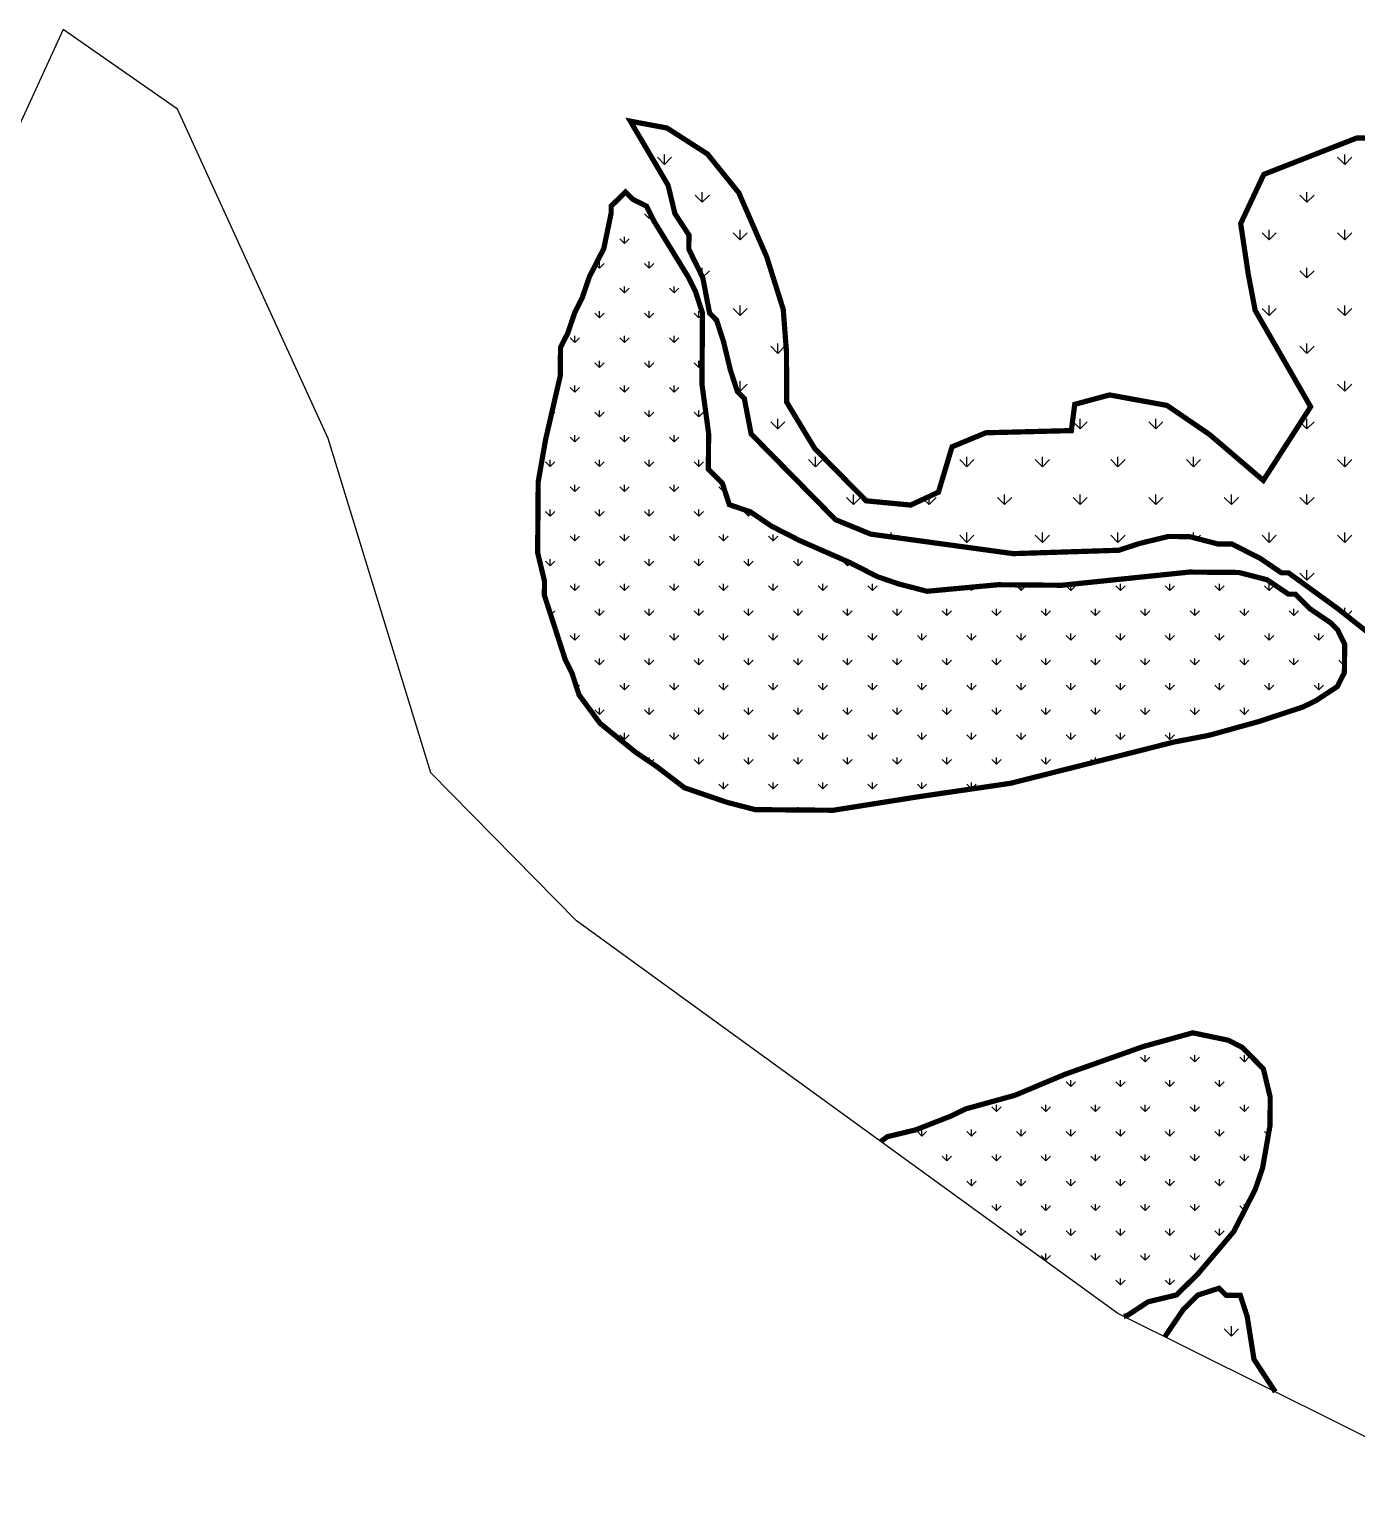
# Model space of a CAD drawing. Header units: metres. Extents: x 325786 to 333768, y 1808927 to 1815015.
# Drawn here: x 327970 to 328727, y 1808927 to 1809764 of the extents above; entities that cross this region are included whole.
import ezdxf

# ---------------------------------------------------------------- set-up
doc = ezdxf.new("R2010")
doc.units = ezdxf.units.M
doc.layers.add('MANGROOVES', color=112, linetype='Continuous')

msp = doc.modelspace()

# ---------------------------------------------------------------- linework, layer by layer
at = {"color": 3}
msp.add_lwpolyline([(328801.87, 1808926.59), (328591.05, 1809031.67), (328282.32, 1809255.53), (328199.21, 1809339.85), (328140.74, 1809530.48), (328054.74, 1809718.25), (327989.62, 1809763.84), (327943.3, 1809663.34), (327870.55, 1809540.06), (327764.71, 1809470.34), (327720.85, 1809385.11), (327679.45, 1809235.56), (327309.3, 1809187.15), (327260.06, 1809192.3), (327152.48, 1809366.85)], dxfattribs=at)
at = {"layer": 'MANGROOVES', "linetype": 'Continuous'}
for p, q in [((328313.42, 1809710.84), (328313.9, 1809711.32)), ((328332.53, 1809686.85), (328328.49, 1809690.89)), ((328332.53, 1809686.84), (328332.53, 1809692.56)), ((328332.53, 1809686.85), (328336.57, 1809690.89)), ((328720.48, 1809686.85), (328716.44, 1809690.89)), ((328720.48, 1809686.84), (328720.48, 1809692.56)), ((328720.48, 1809686.85), (328724.52, 1809690.89)), ((328309.68, 1809670.1), (328309.48, 1809670.3)), ((328309.68, 1809670.1), (328310.49, 1809670.91)), ((328309.68, 1809670.1), (328309.68, 1809670.5)), ((328354.08, 1809665.29), (328350.04, 1809669.33)), ((328354.08, 1809665.29), (328354.08, 1809671.01)), ((328354.08, 1809665.29), (328358.13, 1809669.33)), ((328698.93, 1809665.29), (328694.89, 1809669.33)), ((328698.93, 1809665.29), (328698.93, 1809671.01)), ((328698.93, 1809665.29), (328702.97, 1809669.33)), ((328323.82, 1809655.96), (328321.17, 1809658.61)), ((328323.82, 1809655.96), (328323.82, 1809659.71)), ((328323.82, 1809655.96), (328325.13, 1809657.26)), ((328375.64, 1809643.74), (328371.6, 1809647.78)), ((328375.64, 1809643.74), (328375.64, 1809649.45)), ((328375.64, 1809643.74), (328379.68, 1809647.78)), ((328677.37, 1809643.74), (328673.33, 1809647.78)), ((328677.37, 1809643.74), (328677.37, 1809649.45)), ((328677.37, 1809643.74), (328681.42, 1809647.78)), ((328720.48, 1809643.74), (328716.44, 1809647.78)), ((328720.48, 1809643.74), (328720.48, 1809649.45)), ((328720.48, 1809643.74), (328724.52, 1809647.78)), ((328309.68, 1809641.82), (328307.03, 1809644.47)), ((328309.68, 1809641.82), (328309.68, 1809645.57)), ((328309.68, 1809641.82), (328312.33, 1809644.47)), ((328295.54, 1809627.68), (328295.54, 1809631.43)), ((328323.82, 1809627.68), (328323.82, 1809631.43)), ((328295.54, 1809627.67), (328293.33, 1809629.88)), ((328295.54, 1809627.67), (328298.19, 1809630.33)), ((328323.82, 1809627.67), (328321.17, 1809630.33)), ((328323.82, 1809627.67), (328326.47, 1809630.33)), ((328354.08, 1809622.81), (328354.08, 1809627.9)), ((328354.29, 1809622.39), (328358.13, 1809626.23)), ((328393.37, 1809626.01), (328393.15, 1809626.23)), ((328698.93, 1809622.19), (328694.89, 1809626.23)), ((328698.93, 1809622.19), (328698.93, 1809627.9)), ((328698.93, 1809622.19), (328702.97, 1809626.23)), ((328309.68, 1809613.53), (328307.03, 1809616.18)), ((328309.68, 1809613.53), (328309.68, 1809617.28)), ((328309.68, 1809613.53), (328312.33, 1809616.18)), ((328337.96, 1809613.53), (328335.31, 1809616.18)), ((328337.96, 1809613.53), (328337.96, 1809617.28)), ((328337.96, 1809613.53), (328340.61, 1809616.18)), ((328375.64, 1809600.63), (328375.64, 1809606.35)), ((328677.37, 1809600.63), (328677.37, 1809606.35)), ((328720.48, 1809600.63), (328720.48, 1809606.35)), ((328295.54, 1809599.39), (328292.88, 1809602.04)), ((328295.54, 1809599.39), (328295.54, 1809603.14)), ((328295.54, 1809599.39), (328298.19, 1809602.04)), ((328323.82, 1809599.39), (328321.17, 1809602.04)), ((328323.82, 1809599.39), (328323.82, 1809603.14)), ((328323.82, 1809599.39), (328326.47, 1809602.04)), ((328352.1, 1809599.39), (328349.45, 1809602.04)), ((328352.1, 1809599.39), (328352.1, 1809603.14)), ((328352.1, 1809599.39), (328354.19, 1809601.48)), ((328375.64, 1809600.63), (328371.6, 1809604.68)), ((328375.64, 1809600.63), (328379.68, 1809604.68)), ((328677.37, 1809600.63), (328673.33, 1809604.68)), ((328677.37, 1809600.63), (328681.42, 1809604.68)), ((328720.48, 1809600.63), (328716.44, 1809604.68)), ((328720.48, 1809600.63), (328724.52, 1809604.68)), ((328281.39, 1809585.25), (328281.39, 1809589)), ((328309.68, 1809585.25), (328309.68, 1809589)), ((328337.96, 1809585.25), (328337.96, 1809589)), ((328281.39, 1809585.25), (328278.74, 1809587.9)), ((328281.39, 1809585.25), (328284.05, 1809587.9)), ((328309.68, 1809585.25), (328307.03, 1809587.9)), ((328309.68, 1809585.25), (328312.33, 1809587.9)), ((328337.96, 1809585.25), (328335.31, 1809587.9)), ((328337.96, 1809585.25), (328340.61, 1809587.9)), ((328397.19, 1809579.08), (328393.15, 1809583.12)), ((328397.19, 1809579.08), (328397.19, 1809584.8)), ((328397.19, 1809579.08), (328401.23, 1809583.12)), ((328698.93, 1809579.08), (328694.89, 1809583.12)), ((328698.93, 1809579.08), (328698.93, 1809584.8)), ((328698.93, 1809579.08), (328702.97, 1809583.12)), ((328295.54, 1809571.11), (328292.88, 1809573.76)), ((328295.54, 1809571.11), (328295.54, 1809574.86)), ((328295.54, 1809571.11), (328298.19, 1809573.76)), ((328323.82, 1809571.11), (328321.17, 1809573.76)), ((328323.82, 1809571.11), (328323.82, 1809574.86)), ((328323.82, 1809571.11), (328326.47, 1809573.76)), ((328352.1, 1809571.11), (328349.45, 1809573.76)), ((328352.1, 1809571.11), (328352.1, 1809574.86)), ((328352.1, 1809571.11), (328353.97, 1809572.97)), ((328281.39, 1809556.96), (328278.74, 1809559.62)), ((328281.39, 1809556.96), (328281.39, 1809560.71)), ((328281.39, 1809556.96), (328284.05, 1809559.62)), ((328309.68, 1809556.96), (328307.03, 1809559.62)), ((328309.68, 1809556.96), (328309.68, 1809560.71)), ((328309.68, 1809556.96), (328312.33, 1809559.62)), ((328337.96, 1809556.96), (328335.31, 1809559.62)), ((328337.96, 1809556.96), (328337.96, 1809560.71)), ((328337.96, 1809556.96), (328340.61, 1809559.62)), ((328375.64, 1809557.53), (328373.24, 1809559.92)), ((328375.64, 1809557.53), (328375.64, 1809563.24)), ((328375.64, 1809557.53), (328379.68, 1809561.57)), ((328720.48, 1809557.53), (328716.44, 1809561.57)), ((328720.48, 1809557.53), (328720.48, 1809563.24)), ((328720.48, 1809557.53), (328724.52, 1809561.57)), ((328267.81, 1809543.38), (328269.9, 1809545.47)), ((328295.54, 1809542.82), (328292.88, 1809545.47)), ((328295.54, 1809542.82), (328295.54, 1809546.57)), ((328295.54, 1809542.82), (328298.19, 1809545.47)), ((328323.82, 1809542.82), (328321.17, 1809545.47)), ((328323.82, 1809542.82), (328323.82, 1809546.57)), ((328323.82, 1809542.82), (328326.47, 1809545.47)), ((328352.1, 1809542.82), (328349.45, 1809545.47)), ((328352.1, 1809542.82), (328352.1, 1809546.57)), ((328352.1, 1809542.82), (328354.76, 1809545.47)), ((328397.19, 1809535.98), (328393.15, 1809540.02)), ((328397.19, 1809535.98), (328397.19, 1809541.69)), ((328397.19, 1809535.98), (328401.23, 1809540.02)), ((328569.61, 1809535.98), (328565.57, 1809540.02)), ((328569.61, 1809535.98), (328569.61, 1809541.69)), ((328569.61, 1809535.98), (328573.65, 1809540.02)), ((328612.72, 1809535.98), (328608.68, 1809540.02)), ((328612.72, 1809535.98), (328612.72, 1809541.69)), ((328612.72, 1809535.98), (328616.76, 1809540.02)), ((328698.93, 1809535.98), (328695.26, 1809539.64)), ((328698.93, 1809535.98), (328698.93, 1809541.69)), ((328698.93, 1809535.98), (328702.97, 1809540.02)), ((328281.39, 1809528.68), (328278.74, 1809531.33)), ((328281.39, 1809528.68), (328281.39, 1809532.43)), ((328281.39, 1809528.68), (328284.05, 1809531.33)), ((328309.68, 1809528.68), (328307.03, 1809531.33)), ((328309.68, 1809528.68), (328309.68, 1809532.43)), ((328309.68, 1809528.68), (328312.33, 1809531.33)), ((328337.96, 1809528.68), (328335.31, 1809531.33)), ((328337.96, 1809528.68), (328337.96, 1809532.43)), ((328337.96, 1809528.68), (328340.61, 1809531.33)), ((328267.25, 1809514.54), (328264.6, 1809517.19)), ((328267.25, 1809514.54), (328267.25, 1809518.29)), ((328267.25, 1809514.54), (328269.9, 1809517.19)), ((328295.54, 1809514.54), (328292.88, 1809517.19)), ((328295.54, 1809514.54), (328295.54, 1809518.29)), ((328295.54, 1809514.54), (328298.19, 1809517.19)), ((328323.82, 1809514.54), (328321.17, 1809517.19)), ((328323.82, 1809514.54), (328323.82, 1809518.29)), ((328323.82, 1809514.54), (328326.47, 1809517.19)), ((328352.1, 1809514.54), (328349.45, 1809517.19)), ((328352.1, 1809514.54), (328352.1, 1809518.29)), ((328352.1, 1809514.54), (328354.76, 1809517.19)), ((328418.74, 1809514.42), (328414.7, 1809518.47)), ((328418.74, 1809514.42), (328418.74, 1809520.14)), ((328418.74, 1809514.42), (328422.78, 1809518.47)), ((328504.95, 1809514.42), (328500.91, 1809518.47)), ((328504.95, 1809514.42), (328504.95, 1809520.14)), ((328504.95, 1809514.42), (328508.99, 1809518.47)), ((328548.06, 1809514.42), (328544.02, 1809518.47)), ((328548.06, 1809514.42), (328548.06, 1809520.14)), ((328548.06, 1809514.42), (328552.1, 1809518.47)), ((328591.16, 1809514.42), (328587.12, 1809518.47)), ((328591.16, 1809514.42), (328591.16, 1809520.14)), ((328591.16, 1809514.42), (328595.2, 1809518.47)), ((328634.27, 1809514.42), (328630.23, 1809518.47)), ((328634.27, 1809514.42), (328634.27, 1809520.14)), ((328634.27, 1809514.42), (328638.31, 1809518.47)), ((328720.48, 1809514.42), (328716.44, 1809518.47)), ((328720.48, 1809514.42), (328720.48, 1809520.14)), ((328720.48, 1809514.42), (328724.52, 1809518.47)), ((328281.39, 1809500.4), (328278.74, 1809503.05)), ((328281.39, 1809500.4), (328281.39, 1809504.15)), ((328281.39, 1809500.4), (328284.05, 1809503.05)), ((328309.68, 1809500.4), (328307.03, 1809503.05)), ((328309.68, 1809500.4), (328309.68, 1809504.15)), ((328309.68, 1809500.4), (328312.33, 1809503.05)), ((328337.96, 1809500.4), (328335.31, 1809503.05)), ((328337.96, 1809500.4), (328337.96, 1809504.15)), ((328337.96, 1809500.4), (328340.61, 1809503.05)), ((328366.25, 1809500.4), (328363.6, 1809503.05)), ((328366.25, 1809500.4), (328366.25, 1809502.83)), ((328366.25, 1809500.4), (328366.84, 1809500.99)), ((328440.3, 1809492.87), (328436.25, 1809496.91)), ((328440.3, 1809492.87), (328440.3, 1809498.59)), ((328440.3, 1809492.87), (328444.34, 1809496.91)), ((328483.4, 1809492.87), (328483.4, 1809497.45)), ((328483.4, 1809492.87), (328487.44, 1809496.91)), ((328526.51, 1809492.87), (328522.46, 1809496.91)), ((328526.51, 1809492.87), (328526.51, 1809498.59)), ((328526.51, 1809492.87), (328530.55, 1809496.91)), ((328569.61, 1809492.87), (328565.57, 1809496.91)), ((328569.61, 1809492.87), (328569.61, 1809498.59)), ((328569.61, 1809492.87), (328573.65, 1809496.91)), ((328612.72, 1809492.87), (328608.68, 1809496.91)), ((328612.72, 1809492.87), (328612.72, 1809498.59)), ((328612.72, 1809492.87), (328616.76, 1809496.91)), ((328655.82, 1809492.87), (328651.78, 1809496.91)), ((328655.82, 1809492.87), (328655.82, 1809498.59)), ((328655.82, 1809492.87), (328659.86, 1809496.91)), ((328698.93, 1809492.87), (328694.89, 1809496.91)), ((328698.93, 1809492.87), (328698.93, 1809498.59)), ((328698.93, 1809492.87), (328702.97, 1809496.91)), ((328267.25, 1809486.25), (328264.6, 1809488.9)), ((328267.25, 1809486.25), (328267.25, 1809490)), ((328267.25, 1809486.25), (328269.9, 1809488.9)), ((328295.54, 1809486.25), (328292.88, 1809488.9)), ((328295.54, 1809486.25), (328295.54, 1809490)), ((328295.54, 1809486.25), (328298.19, 1809488.9)), ((328323.82, 1809486.25), (328321.17, 1809488.9)), ((328323.82, 1809486.25), (328323.82, 1809490)), ((328323.82, 1809486.25), (328326.47, 1809488.9)), ((328352.1, 1809486.25), (328349.45, 1809488.9)), ((328352.1, 1809486.25), (328352.1, 1809490)), ((328352.1, 1809486.25), (328354.76, 1809488.9)), ((328380.39, 1809486.25), (328377.74, 1809488.9)), ((328380.39, 1809486.25), (328380.39, 1809489.08)), ((328380.39, 1809486.25), (328382.31, 1809488.18)), ((328483.4, 1809492.87), (328480.28, 1809496)), ((328281.39, 1809472.11), (328278.74, 1809474.76)), ((328281.39, 1809472.11), (328281.39, 1809475.86)), ((328281.39, 1809472.11), (328284.05, 1809474.76)), ((328309.68, 1809472.11), (328307.03, 1809474.76)), ((328309.68, 1809472.11), (328309.68, 1809475.86)), ((328309.68, 1809472.11), (328312.33, 1809474.76)), ((328337.96, 1809472.11), (328335.31, 1809474.76)), ((328337.96, 1809472.11), (328337.96, 1809475.86)), ((328337.96, 1809472.11), (328340.61, 1809474.76)), ((328366.25, 1809472.11), (328363.6, 1809474.76)), ((328366.25, 1809472.11), (328366.25, 1809475.86)), ((328366.25, 1809472.11), (328368.9, 1809474.76)), ((328394.53, 1809472.11), (328391.88, 1809474.76)), ((328394.53, 1809472.11), (328394.53, 1809475.86)), ((328394.53, 1809472.11), (328397.18, 1809474.76)), ((328458.27, 1809474.9), (328457.81, 1809475.36)), ((328461.85, 1809474.41), (328461.85, 1809477.03)), ((328464.56, 1809474.03), (328465.89, 1809475.36)), ((328504.95, 1809471.32), (328500.91, 1809475.36)), ((328504.95, 1809471.32), (328504.95, 1809477.03)), ((328504.95, 1809471.32), (328508.99, 1809475.36)), ((328548.06, 1809471.32), (328544.02, 1809475.36)), ((328548.06, 1809471.32), (328548.06, 1809477.03)), ((328548.06, 1809471.32), (328552.1, 1809475.36)), ((328591.16, 1809471.32), (328587.12, 1809475.36)), ((328591.16, 1809471.32), (328591.16, 1809477.03)), ((328591.16, 1809471.32), (328595.2, 1809475.36)), ((328631.01, 1809474.58), (328630.23, 1809475.36)), ((328634.27, 1809473.99), (328634.27, 1809477.03)), ((328636.39, 1809473.44), (328638.31, 1809475.36)), ((328677.37, 1809471.32), (328673.33, 1809475.36)), ((328677.37, 1809471.32), (328677.37, 1809477.03)), ((328677.37, 1809471.32), (328681.42, 1809475.36)), ((328720.48, 1809471.32), (328716.44, 1809475.36)), ((328720.48, 1809471.32), (328720.48, 1809477.03)), ((328720.48, 1809471.32), (328724.52, 1809475.36)), ((328267.25, 1809457.97), (328264.6, 1809460.62)), ((328267.25, 1809457.97), (328267.25, 1809461.72)), ((328267.25, 1809457.97), (328269.9, 1809460.62)), ((328295.54, 1809457.97), (328292.88, 1809460.62)), ((328295.54, 1809457.97), (328295.54, 1809461.72)), ((328295.54, 1809457.97), (328298.19, 1809460.62)), ((328323.82, 1809457.97), (328321.17, 1809460.62)), ((328323.82, 1809457.97), (328323.82, 1809461.72)), ((328323.82, 1809457.97), (328326.47, 1809460.62)), ((328352.1, 1809457.97), (328349.45, 1809460.62)), ((328352.1, 1809457.97), (328352.1, 1809461.72)), ((328352.1, 1809457.97), (328354.76, 1809460.62)), ((328380.39, 1809457.97), (328377.74, 1809460.62)), ((328380.39, 1809457.97), (328380.39, 1809461.72)), ((328380.39, 1809457.97), (328383.04, 1809460.62)), ((328408.67, 1809457.97), (328406.02, 1809460.62)), ((328408.67, 1809457.97), (328408.67, 1809461.72)), ((328408.67, 1809457.97), (328411.33, 1809460.62)), ((328436.96, 1809457.97), (328434.31, 1809460.62)), ((328436.96, 1809457.97), (328436.96, 1809460.36)), ((328436.96, 1809457.97), (328438.59, 1809459.6)), ((328698.93, 1809449.77), (328698.93, 1809455.48)), ((328281.39, 1809443.83), (328278.74, 1809446.48)), ((328281.39, 1809443.83), (328281.39, 1809447.58)), ((328281.39, 1809443.83), (328284.05, 1809446.48)), ((328309.68, 1809443.83), (328307.03, 1809446.48)), ((328309.68, 1809443.83), (328309.68, 1809447.58)), ((328309.68, 1809443.83), (328312.33, 1809446.48)), ((328337.96, 1809443.83), (328335.31, 1809446.48)), ((328337.96, 1809443.83), (328337.96, 1809447.58)), ((328337.96, 1809443.83), (328340.61, 1809446.48)), ((328366.25, 1809443.83), (328363.6, 1809446.48)), ((328366.25, 1809443.83), (328366.25, 1809447.58)), ((328366.25, 1809443.83), (328368.9, 1809446.48)), ((328394.53, 1809443.83), (328391.88, 1809446.48)), ((328394.53, 1809443.83), (328394.53, 1809447.58)), ((328394.53, 1809443.83), (328397.18, 1809446.48)), ((328422.82, 1809443.83), (328420.16, 1809446.48)), ((328422.82, 1809443.83), (328422.82, 1809447.58)), ((328422.82, 1809443.83), (328425.47, 1809446.48)), ((328451.1, 1809443.83), (328448.45, 1809446.48)), ((328451.1, 1809443.83), (328451.1, 1809447.58)), ((328451.1, 1809443.83), (328453.75, 1809446.48)), ((328535.95, 1809443.83), (328533.3, 1809446.48)), ((328535.95, 1809443.83), (328535.95, 1809447.04)), ((328535.95, 1809443.83), (328538.6, 1809446.48)), ((328564.24, 1809443.83), (328561.59, 1809446.48)), ((328564.24, 1809443.83), (328564.24, 1809447.39)), ((328564.24, 1809443.83), (328566.89, 1809446.48)), ((328592.52, 1809443.83), (328589.87, 1809446.48)), ((328592.52, 1809443.83), (328592.52, 1809447.58)), ((328592.52, 1809443.83), (328595.17, 1809446.48)), ((328620.81, 1809443.83), (328618.15, 1809446.48)), ((328620.81, 1809443.83), (328620.81, 1809447.58)), ((328620.81, 1809443.83), (328623.46, 1809446.48)), ((328649.09, 1809443.83), (328646.44, 1809446.48)), ((328649.09, 1809443.83), (328649.09, 1809447.58)), ((328649.09, 1809443.83), (328651.74, 1809446.48)), ((328677.37, 1809443.83), (328674.72, 1809446.48)), ((328677.37, 1809443.83), (328677.37, 1809447.58)), ((328677.37, 1809443.83), (328680.03, 1809446.48)), ((328698.93, 1809449.77), (328694.89, 1809453.81)), ((328698.93, 1809449.77), (328702.97, 1809453.81)), ((328479.38, 1809443.83), (328478.93, 1809444.28)), ((328479.38, 1809443.83), (328479.38, 1809444.16)), ((328479.38, 1809443.83), (328479.65, 1809444.09)), ((328507.67, 1809443.83), (328505.9, 1809445.59)), ((328507.67, 1809443.83), (328509.79, 1809445.95)), ((328507.67, 1809443.83), (328507.67, 1809445.76)), ((328267.25, 1809431.15), (328267.25, 1809433.44)), ((328267.61, 1809430.04), (328269.9, 1809432.34)), ((328295.54, 1809429.68), (328292.88, 1809432.34)), ((328295.54, 1809429.69), (328295.54, 1809433.44)), ((328295.54, 1809429.68), (328298.19, 1809432.34)), ((328323.82, 1809429.68), (328321.17, 1809432.34)), ((328323.82, 1809429.69), (328323.82, 1809433.44)), ((328323.82, 1809429.68), (328326.47, 1809432.34)), ((328352.1, 1809429.68), (328349.45, 1809432.34)), ((328352.1, 1809429.69), (328352.1, 1809433.44)), ((328352.1, 1809429.68), (328354.76, 1809432.34)), ((328380.39, 1809429.68), (328377.74, 1809432.34)), ((328380.39, 1809429.69), (328380.39, 1809433.44)), ((328380.39, 1809429.68), (328383.04, 1809432.34)), ((328408.67, 1809429.68), (328406.02, 1809432.34)), ((328408.67, 1809429.69), (328408.67, 1809433.44)), ((328408.67, 1809429.68), (328411.33, 1809432.34)), ((328436.96, 1809429.68), (328434.31, 1809432.34)), ((328436.96, 1809429.69), (328436.96, 1809433.44)), ((328436.96, 1809429.68), (328439.61, 1809432.34)), ((328465.24, 1809429.68), (328462.59, 1809432.34)), ((328465.24, 1809429.69), (328465.24, 1809433.44)), ((328465.24, 1809429.68), (328467.89, 1809432.34)), ((328493.53, 1809429.68), (328490.87, 1809432.34)), ((328493.53, 1809429.69), (328493.53, 1809433.44)), ((328493.53, 1809429.68), (328496.18, 1809432.34)), ((328521.81, 1809429.68), (328519.16, 1809432.34)), ((328521.81, 1809429.69), (328521.81, 1809433.44)), ((328521.81, 1809429.68), (328524.46, 1809432.34)), ((328550.09, 1809429.68), (328547.44, 1809432.34)), ((328550.09, 1809429.69), (328550.09, 1809433.44)), ((328550.09, 1809429.68), (328552.75, 1809432.34)), ((328578.38, 1809429.68), (328575.73, 1809432.34)), ((328578.38, 1809429.69), (328578.38, 1809433.44)), ((328578.38, 1809429.68), (328581.03, 1809432.34)), ((328606.66, 1809429.68), (328604.01, 1809432.34)), ((328606.66, 1809429.69), (328606.66, 1809433.44)), ((328606.66, 1809429.68), (328609.32, 1809432.34)), ((328634.95, 1809429.68), (328632.3, 1809432.34)), ((328634.95, 1809429.69), (328634.95, 1809433.44)), ((328634.95, 1809429.68), (328637.6, 1809432.34)), ((328663.23, 1809429.68), (328660.58, 1809432.34)), ((328663.23, 1809429.69), (328663.23, 1809433.44)), ((328663.23, 1809429.68), (328665.88, 1809432.34)), ((328691.52, 1809429.68), (328688.86, 1809432.34)), ((328691.52, 1809429.69), (328691.52, 1809433.44)), ((328691.52, 1809429.68), (328694.17, 1809432.34)), ((328720.48, 1809430.39), (328720.48, 1809433.93)), ((328721.69, 1809429.43), (328724.52, 1809432.25)), ((328281.39, 1809415.54), (328278.74, 1809418.19)), ((328281.39, 1809415.54), (328281.39, 1809419.29)), ((328281.39, 1809415.54), (328284.05, 1809418.19)), ((328309.68, 1809415.54), (328307.03, 1809418.19)), ((328309.68, 1809415.54), (328309.68, 1809419.29)), ((328309.68, 1809415.54), (328312.33, 1809418.19)), ((328337.96, 1809415.54), (328335.31, 1809418.19)), ((328337.96, 1809415.54), (328337.96, 1809419.29)), ((328337.96, 1809415.54), (328340.61, 1809418.19)), ((328366.25, 1809415.54), (328363.6, 1809418.19)), ((328366.25, 1809415.54), (328366.25, 1809419.29)), ((328366.25, 1809415.54), (328368.9, 1809418.19)), ((328394.53, 1809415.54), (328391.88, 1809418.19)), ((328394.53, 1809415.54), (328394.53, 1809419.29)), ((328394.53, 1809415.54), (328397.18, 1809418.19)), ((328422.82, 1809415.54), (328420.16, 1809418.19)), ((328422.82, 1809415.54), (328422.82, 1809419.29)), ((328422.82, 1809415.54), (328425.47, 1809418.19)), ((328451.1, 1809415.54), (328448.45, 1809418.19)), ((328451.1, 1809415.54), (328451.1, 1809419.29)), ((328451.1, 1809415.54), (328453.75, 1809418.19)), ((328479.38, 1809415.54), (328476.73, 1809418.19)), ((328479.38, 1809415.54), (328479.38, 1809419.29)), ((328479.38, 1809415.54), (328482.04, 1809418.19)), ((328507.67, 1809415.54), (328505.02, 1809418.19)), ((328507.67, 1809415.54), (328507.67, 1809419.29)), ((328507.67, 1809415.54), (328510.32, 1809418.19)), ((328535.95, 1809415.54), (328533.3, 1809418.19)), ((328535.95, 1809415.54), (328535.95, 1809419.29)), ((328535.95, 1809415.54), (328538.6, 1809418.19)), ((328564.24, 1809415.54), (328561.59, 1809418.19)), ((328564.24, 1809415.54), (328564.24, 1809419.29)), ((328564.24, 1809415.54), (328566.89, 1809418.19)), ((328592.52, 1809415.54), (328589.87, 1809418.19)), ((328592.52, 1809415.54), (328592.52, 1809419.29)), ((328592.52, 1809415.54), (328595.17, 1809418.19)), ((328620.81, 1809415.54), (328618.15, 1809418.19)), ((328620.81, 1809415.54), (328620.81, 1809419.29)), ((328620.81, 1809415.54), (328623.46, 1809418.19)), ((328649.09, 1809415.54), (328646.44, 1809418.19)), ((328649.09, 1809415.54), (328649.09, 1809419.29)), ((328649.09, 1809415.54), (328651.74, 1809418.19)), ((328677.37, 1809415.54), (328674.72, 1809418.19)), ((328677.37, 1809415.54), (328677.37, 1809419.29)), ((328677.37, 1809415.54), (328680.03, 1809418.19)), ((328705.66, 1809415.54), (328703.01, 1809418.19)), ((328705.66, 1809415.54), (328705.66, 1809419.29)), ((328705.66, 1809415.54), (328708.31, 1809418.19)), ((328295.54, 1809401.4), (328295.54, 1809405.15)), ((328323.82, 1809401.4), (328323.82, 1809405.15)), ((328352.1, 1809401.4), (328352.1, 1809405.15)), ((328380.39, 1809401.4), (328380.39, 1809405.15)), ((328408.67, 1809401.4), (328408.67, 1809405.15)), ((328436.96, 1809401.4), (328436.96, 1809405.15)), ((328465.24, 1809401.4), (328465.24, 1809405.15)), ((328493.53, 1809401.4), (328493.53, 1809405.15)), ((328521.81, 1809401.4), (328521.81, 1809405.15)), ((328550.09, 1809401.4), (328550.09, 1809405.15)), ((328578.38, 1809401.4), (328578.38, 1809405.15)), ((328606.66, 1809401.4), (328606.66, 1809405.15)), ((328634.95, 1809401.4), (328634.95, 1809405.15)), ((328663.23, 1809401.4), (328663.23, 1809405.15)), ((328691.52, 1809401.4), (328691.52, 1809405.15)), ((328719.8, 1809401.4), (328719.8, 1809405.15)), ((328295.54, 1809401.4), (328292.88, 1809404.05)), ((328295.54, 1809401.4), (328298.19, 1809404.05)), ((328323.82, 1809401.4), (328321.17, 1809404.05)), ((328323.82, 1809401.4), (328326.47, 1809404.05)), ((328352.1, 1809401.4), (328349.45, 1809404.05)), ((328352.1, 1809401.4), (328354.76, 1809404.05)), ((328380.39, 1809401.4), (328377.74, 1809404.05)), ((328380.39, 1809401.4), (328383.04, 1809404.05)), ((328408.67, 1809401.4), (328406.02, 1809404.05)), ((328408.67, 1809401.4), (328411.33, 1809404.05)), ((328436.96, 1809401.4), (328434.31, 1809404.05)), ((328436.96, 1809401.4), (328439.61, 1809404.05)), ((328465.24, 1809401.4), (328462.59, 1809404.05)), ((328465.24, 1809401.4), (328467.89, 1809404.05)), ((328493.53, 1809401.4), (328490.87, 1809404.05)), ((328493.53, 1809401.4), (328496.18, 1809404.05)), ((328521.81, 1809401.4), (328519.16, 1809404.05)), ((328521.81, 1809401.4), (328524.46, 1809404.05)), ((328550.09, 1809401.4), (328547.44, 1809404.05)), ((328550.09, 1809401.4), (328552.75, 1809404.05)), ((328578.38, 1809401.4), (328575.73, 1809404.05)), ((328578.38, 1809401.4), (328581.03, 1809404.05)), ((328606.66, 1809401.4), (328604.01, 1809404.05)), ((328606.66, 1809401.4), (328609.32, 1809404.05)), ((328634.95, 1809401.4), (328632.3, 1809404.05)), ((328634.95, 1809401.4), (328637.6, 1809404.05)), ((328663.23, 1809401.4), (328660.58, 1809404.05)), ((328663.23, 1809401.4), (328665.88, 1809404.05)), ((328691.52, 1809401.4), (328688.86, 1809404.05)), ((328691.52, 1809401.4), (328694.17, 1809404.05)), ((328719.8, 1809401.4), (328717.15, 1809404.05)), ((328719.8, 1809401.4), (328720.35, 1809401.95)), ((328282.49, 1809388.35), (328284.05, 1809389.91)), ((328309.68, 1809387.26), (328307.03, 1809389.91)), ((328309.68, 1809387.26), (328309.68, 1809391.01)), ((328309.68, 1809387.26), (328312.33, 1809389.91)), ((328337.96, 1809387.26), (328335.31, 1809389.91)), ((328337.96, 1809387.26), (328337.96, 1809391.01)), ((328337.96, 1809387.26), (328340.61, 1809389.91)), ((328366.25, 1809387.26), (328363.6, 1809389.91)), ((328366.25, 1809387.26), (328366.25, 1809391.01)), ((328366.25, 1809387.26), (328368.9, 1809389.91)), ((328394.53, 1809387.26), (328391.88, 1809389.91)), ((328394.53, 1809387.26), (328394.53, 1809391.01)), ((328394.53, 1809387.26), (328397.18, 1809389.91)), ((328422.82, 1809387.26), (328420.16, 1809389.91)), ((328422.82, 1809387.26), (328422.82, 1809391.01)), ((328422.82, 1809387.26), (328425.47, 1809389.91)), ((328451.1, 1809387.26), (328448.45, 1809389.91)), ((328451.1, 1809387.26), (328451.1, 1809391.01)), ((328451.1, 1809387.26), (328453.75, 1809389.91)), ((328479.38, 1809387.26), (328476.73, 1809389.91)), ((328479.38, 1809387.26), (328479.38, 1809391.01)), ((328479.38, 1809387.26), (328482.04, 1809389.91)), ((328507.67, 1809387.26), (328505.02, 1809389.91)), ((328507.67, 1809387.26), (328507.67, 1809391.01)), ((328507.67, 1809387.26), (328510.32, 1809389.91)), ((328535.95, 1809387.26), (328533.3, 1809389.91)), ((328535.95, 1809387.26), (328535.95, 1809391.01)), ((328535.95, 1809387.26), (328538.6, 1809389.91)), ((328564.24, 1809387.26), (328561.59, 1809389.91)), ((328564.24, 1809387.26), (328564.24, 1809391.01)), ((328564.24, 1809387.26), (328566.89, 1809389.91)), ((328592.52, 1809387.26), (328589.87, 1809389.91)), ((328592.52, 1809387.26), (328592.52, 1809391.01)), ((328592.52, 1809387.26), (328595.17, 1809389.91)), ((328620.81, 1809387.26), (328618.15, 1809389.91)), ((328620.81, 1809387.26), (328620.81, 1809391.01)), ((328620.81, 1809387.26), (328623.46, 1809389.91)), ((328649.09, 1809387.26), (328646.44, 1809389.91)), ((328649.09, 1809387.26), (328649.09, 1809391.01)), ((328649.09, 1809387.26), (328651.74, 1809389.91)), ((328677.37, 1809387.26), (328674.72, 1809389.91)), ((328677.37, 1809387.26), (328677.37, 1809391.01)), ((328677.37, 1809387.26), (328680.03, 1809389.91)), ((328705.66, 1809387.26), (328703.01, 1809389.91)), ((328705.66, 1809387.26), (328705.66, 1809391.01)), ((328705.66, 1809387.26), (328708.31, 1809389.91)), ((328295.54, 1809373.12), (328292.88, 1809375.77)), ((328295.54, 1809373.12), (328295.54, 1809376.87)), ((328295.54, 1809373.12), (328298.19, 1809375.77)), ((328323.82, 1809373.12), (328321.17, 1809375.77)), ((328323.82, 1809373.12), (328323.82, 1809376.87)), ((328323.82, 1809373.12), (328326.47, 1809375.77)), ((328352.1, 1809373.12), (328349.45, 1809375.77)), ((328352.1, 1809373.12), (328352.1, 1809376.87)), ((328352.1, 1809373.12), (328354.76, 1809375.77)), ((328380.39, 1809373.12), (328377.74, 1809375.77)), ((328380.39, 1809373.12), (328380.39, 1809376.87)), ((328380.39, 1809373.12), (328383.04, 1809375.77)), ((328408.67, 1809373.12), (328406.02, 1809375.77)), ((328408.67, 1809373.12), (328408.67, 1809376.87)), ((328408.67, 1809373.12), (328411.33, 1809375.77)), ((328436.96, 1809373.12), (328434.31, 1809375.77)), ((328436.96, 1809373.12), (328436.96, 1809376.87)), ((328436.96, 1809373.12), (328439.61, 1809375.77)), ((328465.24, 1809373.12), (328462.59, 1809375.77)), ((328465.24, 1809373.12), (328465.24, 1809376.87)), ((328465.24, 1809373.12), (328467.89, 1809375.77)), ((328493.53, 1809373.12), (328490.87, 1809375.77)), ((328493.53, 1809373.12), (328493.53, 1809376.87)), ((328493.53, 1809373.12), (328496.18, 1809375.77)), ((328521.81, 1809373.12), (328519.16, 1809375.77)), ((328521.81, 1809373.12), (328521.81, 1809376.87)), ((328521.81, 1809373.12), (328524.46, 1809375.77)), ((328550.09, 1809373.12), (328547.44, 1809375.77)), ((328550.09, 1809373.12), (328550.09, 1809376.87)), ((328550.09, 1809373.12), (328552.75, 1809375.77)), ((328578.38, 1809373.12), (328575.73, 1809375.77)), ((328578.38, 1809373.12), (328578.38, 1809376.87)), ((328578.38, 1809373.12), (328581.03, 1809375.77)), ((328606.66, 1809373.12), (328604.01, 1809375.77)), ((328606.66, 1809373.12), (328606.66, 1809376.87)), ((328606.66, 1809373.12), (328609.32, 1809375.77)), ((328634.95, 1809373.12), (328632.3, 1809375.77)), ((328634.95, 1809373.12), (328634.95, 1809376.87)), ((328634.95, 1809373.12), (328637.6, 1809375.77)), ((328663.23, 1809373.12), (328660.58, 1809375.77)), ((328663.23, 1809373.12), (328663.23, 1809376.87)), ((328663.23, 1809373.12), (328665.88, 1809375.77)), ((328689.61, 1809375.02), (328688.86, 1809375.77)), ((328691.52, 1809375.64), (328691.52, 1809376.87)), ((328309.68, 1809358.97), (328309.68, 1809362.72)), ((328337.96, 1809358.97), (328337.96, 1809362.72)), ((328366.25, 1809358.97), (328366.25, 1809362.72)), ((328394.53, 1809358.97), (328394.53, 1809362.72)), ((328422.82, 1809358.97), (328422.82, 1809362.72)), ((328451.1, 1809358.97), (328451.1, 1809362.72)), ((328479.38, 1809358.97), (328479.38, 1809362.72)), ((328507.67, 1809358.97), (328507.67, 1809362.72)), ((328535.95, 1809358.97), (328535.95, 1809362.72)), ((328564.24, 1809358.97), (328564.24, 1809362.72)), ((328592.52, 1809358.97), (328592.52, 1809362.72)), ((328620.81, 1809358.97), (328620.81, 1809362.72)), ((328309.68, 1809358.97), (328307.03, 1809361.63)), ((328309.68, 1809358.97), (328312.33, 1809361.63)), ((328337.96, 1809358.97), (328335.31, 1809361.63)), ((328337.96, 1809358.97), (328340.61, 1809361.63)), ((328366.25, 1809358.97), (328363.6, 1809361.63)), ((328366.25, 1809358.97), (328368.9, 1809361.63)), ((328394.53, 1809358.97), (328391.88, 1809361.63)), ((328394.53, 1809358.97), (328397.18, 1809361.63)), ((328422.82, 1809358.97), (328420.16, 1809361.63)), ((328422.82, 1809358.97), (328425.47, 1809361.63)), ((328451.1, 1809358.97), (328448.45, 1809361.63)), ((328451.1, 1809358.97), (328453.75, 1809361.63)), ((328479.38, 1809358.97), (328476.73, 1809361.63)), ((328479.38, 1809358.97), (328482.04, 1809361.63)), ((328507.67, 1809358.97), (328505.02, 1809361.63)), ((328507.67, 1809358.97), (328510.32, 1809361.63)), ((328535.95, 1809358.97), (328533.3, 1809361.63)), ((328535.95, 1809358.97), (328538.6, 1809361.63)), ((328564.24, 1809358.97), (328561.59, 1809361.63)), ((328564.24, 1809358.97), (328566.89, 1809361.63)), ((328592.52, 1809358.97), (328589.87, 1809361.63)), ((328592.52, 1809358.97), (328595.17, 1809361.63)), ((328620.81, 1809358.97), (328618.15, 1809361.63)), ((328620.81, 1809358.97), (328623.46, 1809361.63)), ((328323.82, 1809346.37), (328323.82, 1809348.58)), ((328324.74, 1809345.75), (328326.47, 1809347.48)), ((328352.1, 1809344.83), (328349.45, 1809347.48)), ((328352.1, 1809344.83), (328352.1, 1809348.58)), ((328352.1, 1809344.83), (328354.76, 1809347.48)), ((328380.39, 1809344.83), (328377.74, 1809347.48)), ((328380.39, 1809344.83), (328380.39, 1809348.58)), ((328380.39, 1809344.83), (328383.04, 1809347.48)), ((328408.67, 1809344.83), (328406.02, 1809347.48)), ((328408.67, 1809344.83), (328408.67, 1809348.58)), ((328408.67, 1809344.83), (328411.33, 1809347.48)), ((328436.96, 1809344.83), (328434.31, 1809347.48)), ((328436.96, 1809344.83), (328436.96, 1809348.58)), ((328436.96, 1809344.83), (328439.61, 1809347.48)), ((328465.24, 1809344.83), (328462.59, 1809347.48)), ((328465.24, 1809344.83), (328465.24, 1809348.58)), ((328465.24, 1809344.83), (328467.89, 1809347.48)), ((328493.53, 1809344.83), (328490.87, 1809347.48)), ((328493.53, 1809344.83), (328493.53, 1809348.58)), ((328493.53, 1809344.83), (328496.18, 1809347.48)), ((328521.81, 1809344.83), (328519.16, 1809347.48)), ((328521.81, 1809344.83), (328521.81, 1809348.58)), ((328521.81, 1809344.83), (328524.46, 1809347.48)), ((328550.09, 1809344.83), (328547.44, 1809347.48)), ((328550.09, 1809344.83), (328550.09, 1809348.58)), ((328550.09, 1809344.83), (328552.75, 1809347.48)), ((328577.32, 1809345.89), (328575.73, 1809347.48)), ((328578.38, 1809346.16), (328578.38, 1809348.58)), ((328580.16, 1809346.61), (328581.03, 1809347.48)), ((328366.25, 1809330.69), (328363.6, 1809333.34)), ((328366.25, 1809330.69), (328366.25, 1809334.44)), ((328366.25, 1809330.69), (328368.9, 1809333.34)), ((328394.53, 1809330.69), (328391.88, 1809333.34)), ((328394.53, 1809330.69), (328394.53, 1809334.44)), ((328394.53, 1809330.69), (328397.18, 1809333.34)), ((328422.82, 1809330.69), (328420.16, 1809333.34)), ((328422.82, 1809330.69), (328422.82, 1809334.44)), ((328422.82, 1809330.69), (328425.47, 1809333.34)), ((328451.1, 1809330.69), (328448.45, 1809333.34)), ((328451.1, 1809330.69), (328451.1, 1809334.44)), ((328451.1, 1809330.69), (328453.75, 1809333.34)), ((328479.38, 1809330.69), (328476.73, 1809333.34)), ((328479.38, 1809330.69), (328479.38, 1809334.44)), ((328479.38, 1809330.69), (328482.04, 1809333.34)), ((328507.67, 1809330.69), (328505.02, 1809333.34)), ((328507.67, 1809330.69), (328507.67, 1809334.44)), ((328507.67, 1809330.69), (328510.32, 1809333.34)), ((328380.39, 1809319.91), (328380.39, 1809320.3)), ((328406.5, 1809318.72), (328406.02, 1809319.2)), ((328408.67, 1809318.71), (328408.67, 1809320.3)), ((328410.82, 1809318.69), (328411.33, 1809319.2)), ((328436.96, 1809319.85), (328436.96, 1809320.3)), ((328606.66, 1809175.13), (328606.66, 1809178.88)), ((328634.95, 1809175.13), (328634.95, 1809178.88)), ((328663.23, 1809175.13), (328663.23, 1809178.88)), ((328606.66, 1809175.13), (328604.01, 1809177.78)), ((328606.66, 1809175.13), (328609.32, 1809177.78)), ((328634.95, 1809175.13), (328632.3, 1809177.78)), ((328634.95, 1809175.13), (328637.6, 1809177.78)), ((328663.23, 1809175.13), (328660.58, 1809177.78)), ((328663.23, 1809175.13), (328665.88, 1809177.78)), ((328564.24, 1809160.98), (328561.59, 1809163.64)), ((328564.24, 1809160.98), (328564.24, 1809164.73)), ((328564.24, 1809160.98), (328566.89, 1809163.64)), ((328592.52, 1809160.98), (328589.87, 1809163.64)), ((328592.52, 1809160.98), (328592.52, 1809164.73)), ((328592.52, 1809160.98), (328595.17, 1809163.64)), ((328620.81, 1809160.98), (328618.15, 1809163.64)), ((328620.81, 1809160.98), (328620.81, 1809164.73)), ((328620.81, 1809160.98), (328623.46, 1809163.64)), ((328649.09, 1809160.98), (328646.44, 1809163.64)), ((328649.09, 1809160.98), (328649.09, 1809164.73)), ((328649.09, 1809160.98), (328651.74, 1809163.64)), ((328676.26, 1809162.1), (328674.72, 1809163.64)), ((328521.81, 1809146.84), (328519.16, 1809149.49)), ((328521.81, 1809146.84), (328521.81, 1809150.59)), ((328521.81, 1809146.84), (328524.46, 1809149.49)), ((328550.09, 1809146.84), (328547.44, 1809149.49)), ((328550.09, 1809146.84), (328550.09, 1809150.59)), ((328550.09, 1809146.84), (328552.75, 1809149.49)), ((328578.38, 1809146.84), (328575.73, 1809149.49)), ((328578.38, 1809146.84), (328578.38, 1809150.59)), ((328578.38, 1809146.84), (328581.03, 1809149.49)), ((328606.66, 1809146.84), (328604.01, 1809149.49)), ((328606.66, 1809146.84), (328606.66, 1809150.59)), ((328606.66, 1809146.84), (328609.32, 1809149.49)), ((328634.95, 1809146.84), (328632.3, 1809149.49)), ((328634.95, 1809146.84), (328634.95, 1809150.59)), ((328634.95, 1809146.84), (328637.6, 1809149.49)), ((328663.23, 1809146.84), (328660.58, 1809149.49)), ((328663.23, 1809146.84), (328663.23, 1809150.59)), ((328663.23, 1809146.84), (328665.88, 1809149.49)), ((328479.38, 1809132.7), (328479.38, 1809136.45)), ((328507.67, 1809132.7), (328507.67, 1809136.45)), ((328535.95, 1809132.7), (328535.95, 1809136.45)), ((328564.24, 1809132.7), (328564.24, 1809136.45)), ((328592.52, 1809132.7), (328592.52, 1809136.45)), ((328620.81, 1809132.7), (328620.81, 1809136.45)), ((328649.09, 1809132.7), (328649.09, 1809136.45)), ((328677.37, 1809135.94), (328677.37, 1809136.45)), ((328479.38, 1809132.7), (328476.73, 1809135.35)), ((328479.38, 1809132.7), (328482.04, 1809135.35)), ((328507.67, 1809132.7), (328505.02, 1809135.35)), ((328507.67, 1809132.7), (328510.32, 1809135.35)), ((328535.95, 1809132.7), (328533.3, 1809135.35)), ((328535.95, 1809132.7), (328538.6, 1809135.35)), ((328564.24, 1809132.7), (328561.59, 1809135.35)), ((328564.24, 1809132.7), (328566.89, 1809135.35)), ((328592.52, 1809132.7), (328589.87, 1809135.35)), ((328592.52, 1809132.7), (328595.17, 1809135.35)), ((328620.81, 1809132.7), (328618.15, 1809135.35)), ((328620.81, 1809132.7), (328623.46, 1809135.35)), ((328649.09, 1809132.7), (328646.44, 1809135.35)), ((328649.09, 1809132.7), (328651.74, 1809135.35)), ((328676.89, 1809133.18), (328674.72, 1809135.35)), ((328493.53, 1809118.56), (328490.87, 1809121.21)), ((328493.53, 1809118.56), (328493.53, 1809122.31)), ((328493.53, 1809118.56), (328496.18, 1809121.21)), ((328521.81, 1809118.56), (328519.16, 1809121.21)), ((328521.81, 1809118.56), (328521.81, 1809122.31)), ((328521.81, 1809118.56), (328524.46, 1809121.21)), ((328550.09, 1809118.56), (328547.44, 1809121.21)), ((328550.09, 1809118.56), (328550.09, 1809122.31)), ((328550.09, 1809118.56), (328552.75, 1809121.21)), ((328578.38, 1809118.56), (328575.73, 1809121.21)), ((328578.38, 1809118.56), (328578.38, 1809122.31)), ((328578.38, 1809118.56), (328581.03, 1809121.21)), ((328606.66, 1809118.56), (328604.01, 1809121.21)), ((328606.66, 1809118.56), (328606.66, 1809122.31)), ((328606.66, 1809118.56), (328609.32, 1809121.21)), ((328634.95, 1809118.56), (328632.3, 1809121.21)), ((328634.95, 1809118.56), (328634.95, 1809122.31)), ((328634.95, 1809118.56), (328637.6, 1809121.21)), ((328663.23, 1809118.56), (328660.58, 1809121.21)), ((328663.23, 1809118.56), (328663.23, 1809122.31)), ((328663.23, 1809118.56), (328665.88, 1809121.21)), ((328507.67, 1809104.42), (328505.02, 1809107.07)), ((328507.67, 1809104.42), (328507.67, 1809108.17)), ((328507.67, 1809104.42), (328510.32, 1809107.07)), ((328535.95, 1809104.42), (328533.3, 1809107.07)), ((328535.95, 1809104.42), (328535.95, 1809108.17)), ((328535.95, 1809104.42), (328538.6, 1809107.07)), ((328564.24, 1809104.42), (328561.59, 1809107.07)), ((328564.24, 1809104.42), (328564.24, 1809108.17)), ((328564.24, 1809104.42), (328566.89, 1809107.07)), ((328592.52, 1809104.42), (328589.87, 1809107.07)), ((328592.52, 1809104.42), (328592.52, 1809108.17)), ((328592.52, 1809104.42), (328595.17, 1809107.07)), ((328620.81, 1809104.42), (328618.15, 1809107.07)), ((328620.81, 1809104.42), (328620.81, 1809108.17)), ((328620.81, 1809104.42), (328623.46, 1809107.07)), ((328649.09, 1809104.42), (328646.44, 1809107.07)), ((328649.09, 1809104.42), (328649.09, 1809108.17)), ((328649.09, 1809104.42), (328651.74, 1809107.07)), ((328521.81, 1809090.27), (328519.16, 1809092.92)), ((328521.81, 1809090.27), (328521.81, 1809094.02)), ((328521.81, 1809090.27), (328524.46, 1809092.92)), ((328550.09, 1809090.27), (328547.44, 1809092.92)), ((328550.09, 1809090.27), (328550.09, 1809094.02)), ((328550.09, 1809090.27), (328552.75, 1809092.92)), ((328578.38, 1809090.27), (328575.73, 1809092.92)), ((328578.38, 1809090.27), (328578.38, 1809094.02)), ((328578.38, 1809090.27), (328581.03, 1809092.92)), ((328606.66, 1809090.27), (328604.01, 1809092.92)), ((328606.66, 1809090.27), (328606.66, 1809094.02)), ((328606.66, 1809090.27), (328609.32, 1809092.92)), ((328634.95, 1809090.27), (328632.3, 1809092.92)), ((328634.95, 1809090.27), (328634.95, 1809094.02)), ((328634.95, 1809090.27), (328637.6, 1809092.92)), ((328663.23, 1809090.27), (328660.58, 1809092.92)), ((328663.23, 1809090.27), (328663.23, 1809094.02)), ((328663.23, 1809090.27), (328663.36, 1809090.4)), ((328535.95, 1809076.13), (328533.3, 1809078.78)), ((328535.95, 1809076.13), (328535.95, 1809079.88)), ((328535.95, 1809076.13), (328538.6, 1809078.78)), ((328564.24, 1809076.13), (328561.59, 1809078.78)), ((328564.24, 1809076.13), (328564.24, 1809079.88)), ((328564.24, 1809076.13), (328566.89, 1809078.78)), ((328592.52, 1809076.13), (328589.87, 1809078.78)), ((328592.52, 1809076.13), (328592.52, 1809079.88)), ((328592.52, 1809076.13), (328595.17, 1809078.78)), ((328620.81, 1809076.13), (328618.15, 1809078.78)), ((328620.81, 1809076.13), (328620.81, 1809079.88)), ((328620.81, 1809076.13), (328623.46, 1809078.78)), ((328649.09, 1809076.13), (328646.44, 1809078.78)), ((328649.09, 1809076.13), (328649.09, 1809079.88)), ((328649.09, 1809076.13), (328651.74, 1809078.78)), ((328550.09, 1809061.99), (328547.44, 1809064.64)), ((328550.09, 1809061.99), (328550.09, 1809065.74)), ((328550.09, 1809061.99), (328552.75, 1809064.64)), ((328578.38, 1809061.99), (328575.73, 1809064.64)), ((328578.38, 1809061.99), (328578.38, 1809065.74)), ((328578.38, 1809061.99), (328581.03, 1809064.64)), ((328606.66, 1809061.99), (328604.01, 1809064.64)), ((328606.66, 1809061.99), (328606.66, 1809065.74)), ((328606.66, 1809061.99), (328609.32, 1809064.64)), ((328634.95, 1809061.99), (328632.3, 1809064.64)), ((328634.95, 1809061.99), (328634.95, 1809065.74)), ((328634.95, 1809061.99), (328637.6, 1809064.64)), ((328592.52, 1809047.85), (328589.87, 1809050.5)), ((328592.52, 1809047.85), (328592.52, 1809051.6)), ((328592.52, 1809047.85), (328595.17, 1809050.5)), ((328620.81, 1809047.85), (328618.15, 1809050.5)), ((328620.81, 1809047.85), (328620.81, 1809051.6)), ((328620.81, 1809047.85), (328623.46, 1809050.5)), ((328604.59, 1809035.78), (328604.01, 1809036.36)), ((328606.66, 1809037.14), (328606.66, 1809037.46)), ((328655.82, 1809018.71), (328651.78, 1809022.76)), ((328655.82, 1809018.71), (328655.82, 1809024.43)), ((328655.82, 1809018.71), (328659.86, 1809022.76))]:
    msp.add_line(p, q, dxfattribs=at)
at = {"layer": 'MANGROOVES', "const_width": 2.98, "flags": 128}
for points in [[(328776.17, 1809700.69), (328727.5, 1809701.94), (328674.34, 1809681.15), (328661.14, 1809653.09), (328665.53, 1809623.85), (328669.41, 1809603.61), (328688.85, 1809569.83), (328701.03, 1809548.63), (328674.05, 1809506.62), (328643.38, 1809532.84), (328619.11, 1809549.4), (328586.36, 1809555.38), (328566.5, 1809550.01), (328564.57, 1809535.04), (328515.81, 1809533.8), (328496.54, 1809525.8), (328488.77, 1809499.95), (328472.92, 1809492.57), (328447.54, 1809494.99), (328418.24, 1809524.76), (328402.21, 1809551.26), (328402.11, 1809579.84), (328400.23, 1809604.24), (328390.82, 1809634.1), (328374.94, 1809670.6), (328357.05, 1809692.75), (328333.94, 1809707.59), (328313.05, 1809711.48), (328334.57, 1809674.96), (328338.48, 1809658.76), (328346.47, 1809646.57), (328346.4, 1809638.49), (328354.36, 1809622.26), (328358.24, 1809602.02), (328362.25, 1809597.95), (328366.19, 1809585.79), (328370.1, 1809569.59), (328374.05, 1809557.44), (328378.06, 1809553.36), (328381.94, 1809533.13), (328389.96, 1809524.98), (328405.99, 1809508.69), (328430.05, 1809484.25), (328450.19, 1809476), (328487.86, 1809470.84), (328531.37, 1809464.88), (328591.55, 1809466.81), (328603.7, 1809470.75), (328619.9, 1809474.67), (328632.02, 1809474.57), (328648.15, 1809470.4), (328656.23, 1809470.34), (328672.33, 1809462.13), (328684.39, 1809453.95), (328688.43, 1809453.92), (328716.56, 1809433.49), (328752.7, 1809404.91)], [(328695.91, 1809377.07), (328704.02, 1809381.04), (328716.21, 1809389.03), (328720.31, 1809397.08), (328720.38, 1809405.17), (328720.44, 1809413.25), (328716.46, 1809421.36), (328712.45, 1809425.44), (328700.4, 1809433.61), (328692.38, 1809441.76), (328688.34, 1809441.79), (328676.28, 1809449.97), (328660.15, 1809454.14), (328648.02, 1809454.24), (328631.86, 1809454.36), (328595.46, 1809450.61), (328559.06, 1809446.85), (328522.7, 1809447.14), (328482.26, 1809443.42), (328466.13, 1809447.59), (328454.04, 1809451.72), (328437.94, 1809459.93), (328409.75, 1809472.28), (328393.65, 1809480.49), (328381.59, 1809488.67), (328369.5, 1809492.81), (328365.55, 1809504.96), (328357.54, 1809513.11), (328357.6, 1809521.19), (328357.7, 1809533.32), (328353.88, 1809561.64), (328353.97, 1809573.76), (328354.07, 1809585.89), (328354.13, 1809593.97), (328354.2, 1809602.05), (328350.25, 1809614.21), (328346.27, 1809622.32), (328326.33, 1809654.81), (328322.35, 1809662.93), (328314.3, 1809667.03), (328310.29, 1809671.11), (328306.22, 1809667.1), (328302.14, 1809663.09), (328302.11, 1809659.05), (328297.91, 1809638.87), (328289.7, 1809622.77), (328285.57, 1809610.68), (328281.46, 1809602.63), (328277.33, 1809590.53), (328273.22, 1809582.48), (328273.09, 1809566.32), (328264.73, 1809530.01), (328260.49, 1809505.79), (328260.3, 1809481.54), (328260.27, 1809477.5), (328260.18, 1809465.38), (328264.09, 1809449.18), (328264.03, 1809441.1), (328271.92, 1809416.79), (328275.86, 1809404.63), (328279.84, 1809396.51), (328283.78, 1809384.36), (328295.78, 1809368.1), (328315.85, 1809351.77), (328327.91, 1809343.59), (328343.98, 1809331.34), (328356.07, 1809327.21), (328368.16, 1809323.07), (328384.29, 1809318.9), (328400.45, 1809318.77), (328428.74, 1809318.55), (328477.29, 1809326.25), (328529.89, 1809333.92), (328623.02, 1809357.43), (328643.25, 1809361.32), (328671.6, 1809369.18)], [(328594.43, 1809029.99), (328596.19, 1809030.27), (328608.38, 1809038.26), (328624.57, 1809042.17), (328636.79, 1809054.2), (328657.18, 1809078.29), (328661.29, 1809086.34), (328665.39, 1809094.39), (328669.5, 1809102.44), (328673.63, 1809114.54), (328677.86, 1809138.75), (328677.99, 1809154.92), (328674.08, 1809171.11), (328662.05, 1809183.33), (328654, 1809187.44), (328633.83, 1809191.64), (328605.48, 1809183.78), (328560.91, 1809167.97), (328532.53, 1809156.06), (328504.18, 1809148.2), (328496.06, 1809144.23), (328475.8, 1809136.3), (328459.6, 1809132.39), (328455.91, 1809129.67)], [(328680.89, 1808986.89), (328676.72, 1808993.26), (328668.73, 1809005.45), (328664.88, 1809029.73), (328660.94, 1809041.89), (328652.86, 1809041.95), (328648.85, 1809046.02), (328636.69, 1809042.08), (328628.55, 1809034.06), (328617.87, 1809018.31)]]:
    msp.add_lwpolyline(points, dxfattribs=at)
at = {"layer": 'MANGROOVES', "const_width": 2.98}
msp.add_lwpolyline([(328697.28, 1809377.65), (328671.6, 1809369.18)], dxfattribs=at)

doc.saveas('drawing.dxf')
